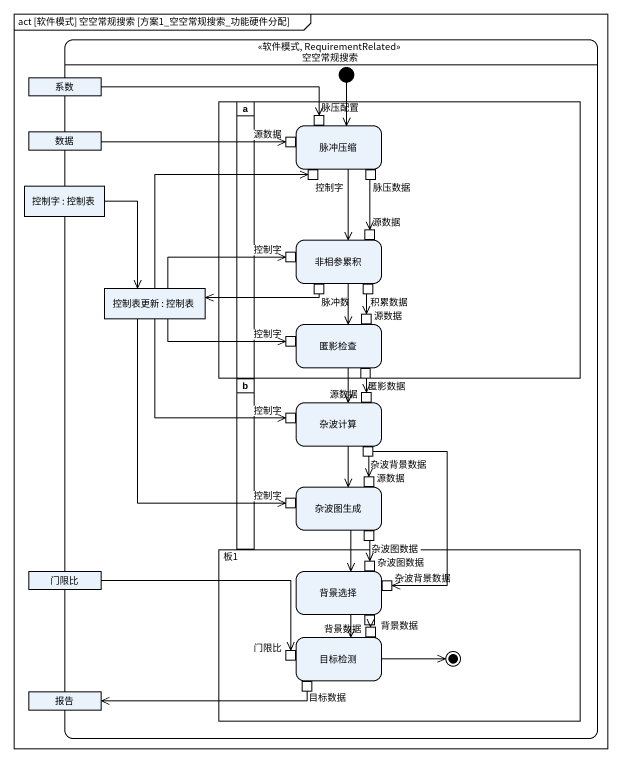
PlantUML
@startuml
mainframe act [软件模式] 空空常规搜索 [方案1_空空常规搜索_功能硬件分配]
hide empty description
state 空空常规搜索 <<软件模式, RequirementRelated>> {
  state 系数 <<object>>
  state initial1 <<start>>
  state 数据 <<object>>
  state " " as lane1 <<partition>> {
    state a <<partition>>
    state 脉冲压缩 {
      state 脉压配置 <<inputPin>>
      state 源数据 <<inputPin>>
      state 控制字 <<inputPin>>
      state 脉压数据 <<outputPin>>
    }
    state 非相参累积 {
      state "源数据" as 源数据_2 <<inputPin>>
      state "控制字" as 控制字_3 <<inputPin>>
      state 脉冲数 <<outputPin>>
      state 积累数据 <<outputPin>>
    }
    state 匿影检查 {
      state "源数据" as 源数据_3 <<inputPin>>
      state "控制字" as 控制字_4 <<inputPin>>
      state 匿影数据 <<outputPin>>
    }
  }
  state "控制字 : 控制表" as 控制字_2 <<object>>
  state "控制表更新 : 控制表" as 控制表更新 <<object>>
  state b <<partition>>
  state 杂波计算 {
    state "源数据" as 源数据_4 <<inputPin>>
    state "控制字" as 控制字_5 <<inputPin>>
    state 杂波背景数据 <<outputPin>>
  }
  state 杂波图生成 {
    state "源数据" as 源数据_5 <<inputPin>>
    state "控制字" as 控制字_6 <<inputPin>>
    state 杂波图数据 <<outputPin>>
  }
  state 板1 <<partition>> {
    state 背景选择 {
      state "杂波图数据" as 杂波图数据_2 <<inputPin>>
      state "杂波背景数据" as 杂波背景数据_2 <<inputPin>>
      state 背景数据 <<outputPin>>
    }
    state 目标检测 {
      state "背景数据" as 背景数据_2 <<inputPin>>
      state "门限比" as 门限比_2 <<inputPin>>
      state 目标数据 <<outputPin>>
    }
    目标检测 -right-> [*]
  }
  state 门限比 <<object>>
  state 报告 <<object>>
}
系数 -right-> 脉压配置
initial1 --> 脉冲压缩
数据 -right-> 源数据
脉冲压缩 --> 非相参累积
脉压数据 --> 源数据_2
控制字_2 --> 控制表更新
非相参累积 --> 匿影检查
脉冲数 -left-> 控制表更新
积累数据 --> 源数据_3
控制表更新 -up-> 控制字
控制表更新 -right-> 控制字_3
控制表更新 -right-> 控制字_4
控制表更新 --> 控制字_5
控制表更新 --> 控制字_6
匿影检查 --> 杂波计算
杂波计算 --> 杂波图生成
匿影数据 --> 源数据_4
杂波背景数据 --> 源数据_5
杂波背景数据 --> 杂波背景数据_2
杂波图生成 --> 背景选择
杂波图数据 --> 杂波图数据_2
门限比 -right-> 门限比_2
背景选择 --> 目标检测
背景数据 --> 背景数据_2
目标数据 -left-> 报告
@enduml
